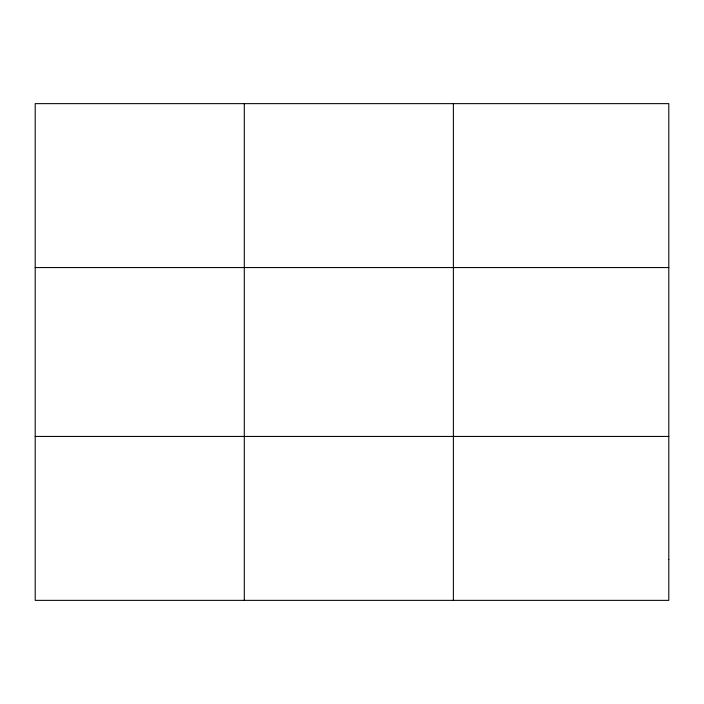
<?xml version="1.0" encoding="UTF-8"?>
<svg xmlns="http://www.w3.org/2000/svg" width="704" height="704" viewBox="0 0 704 704"><rect width="100%" height="100%" fill="white"/><g stroke="black" fill="none" stroke-linecap="round" stroke-linejoin="round"><path stroke-width="1.06" d="M244.288 600.362L244.288 103.638M453.376 600.362L453.376 103.638M35.2 267.555L668.8 267.555M35.2 436.445L668.8 436.445M668.8 559.381L668.8 600.362L35.2 600.362L35.2 103.638L668.8 103.638L668.8 559.381"/></g></svg>
